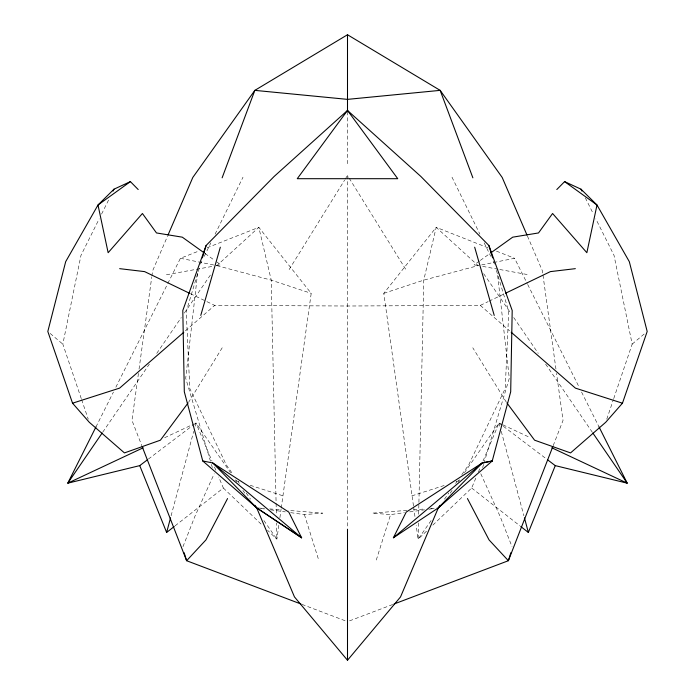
<?xml version="1.0" encoding="UTF-8"?>
<svg xmlns="http://www.w3.org/2000/svg" width="695" height="695" viewBox="0 0 695 695"><rect width="100%" height="100%" fill="white"/><g stroke="black" fill="none" stroke-linecap="round" stroke-linejoin="round"><path stroke-width="0.52" stroke-dasharray="3.48 2.61" d="M418.468 522.944L418.112 539.198L427.425 530.302M418.659 514.274L418.894 503.432M418.92 502.346L423.75 280.146L436.199 227.335L490.461 248.775M197.597 273.204L185.704 378.288L211.115 463.383M138.453 373.389L131.963 420.397L141.797 445.634M139.043 369.123L151.719 277.253M151.866 276.184L152.605 270.841L167.573 236.065M278.834 525.246L276.888 539.198L267.575 530.302M279.885 517.723L281.084 509.14M281.232 508.062L311.204 293.342L258.801 227.335L204.538 248.775M81.28 398.626L62.828 344.129L80.985 255.343L99.177 218.899M171.1 515.786L193.723 431.36M195.121 426.148L195.955 423.02L230.549 472.687M482.651 467.535L483.581 464.416M483.885 463.383L509.296 378.288L497.403 273.204M199.283 268.166L186.243 311.464L189.796 388.566L226.379 465.016L233.19 474.642M376.29 560.04L390.607 514.587L404.377 512.649M606.761 419.189L613.372 399.651M613.72 398.626L632.172 344.129L614.015 255.343L595.824 218.899M553.203 445.634L563.037 420.397L556.547 373.389M182.976 546.696L194.895 516.385L214.208 473.755M432.855 525.107L471.653 488.02L476.292 477.022M478.395 472.027L480.506 467.023M483.034 461.02L499.045 423.02L501.981 424.393M200.447 264.091L201.871 261.19M204.234 256.359L210.854 242.842M215.111 234.154L243.007 177.182M101.566 214.103L109.706 197.797M95.945 426.956L113.424 392.058M115.848 387.211L167.313 284.472M167.799 283.499L180.422 258.297L198.509 251.156M222.218 347.769L188.745 402.04M289.129 269.573L344.642 180.057M345.215 179.136L347.5 175.444L348.647 177.295M102.747 432.142L149.373 364.102M156.74 353.364L181.273 317.554M184.34 313.08L211.332 273.691M431.091 520.572L418.112 539.198L416.166 525.246M450.238 493.085L452.089 490.418M458.266 481.548L459.508 479.776M464.451 472.687L499.045 423.02L502.502 425.635M444.479 499.14L448.814 493.016M455.616 483.39L456.858 481.644M461.81 474.642L468.621 465.016L505.204 388.566L508.757 311.464L495.717 268.166M413.473 505.917L383.796 293.342L436.199 227.335L478.143 265.629L514.578 258.297L527.201 283.499M180.422 258.297L216.857 265.629L258.801 227.335L271.25 280.146L276.08 502.346M185.426 330.846L214.686 305.392L347.5 306.009L480.315 305.392L488.099 301.639M632.172 344.129L644.812 333.47M175.097 525.828L223.347 488.02L218.708 477.022M148.383 459.065L193.366 424.984M194.226 424.332L195.955 423.02L211.966 461.02M479.385 261.077L474.12 264.847L478.395 265.629M480.262 260.443L489.905 253.527M489.072 301.17L504.648 293.664M164.646 437.711L194.001 423.933M349.524 620.87L393.031 604.389M383.796 293.342L423.75 280.146L478.143 265.629M411.831 495.874L444.765 485.31M456.085 481.678L459.178 480.688M166.418 274.76L195.252 269.512M196.32 269.321L212.331 266.402M216.605 265.629L220.88 264.847L215.615 261.077M409.676 511.902L424.515 509.817M428.754 509.226L434.054 508.479M406.914 510.382L372.285 513.145L390.607 514.587M413.403 509.869L425.305 508.922M430.718 508.488L437.207 507.976M290.623 512.649L304.393 514.587L322.715 513.145L288.086 510.382M257.793 507.976L264.282 508.488M269.695 508.922L281.597 509.869M260.946 508.479L266.246 509.226M270.485 509.817L285.324 511.902M482.669 266.402L498.68 269.321M499.748 269.512L528.582 274.76M216.857 265.629L271.25 280.146L311.204 293.342M235.822 480.688L238.915 481.678M250.235 485.31L283.169 495.874M301.969 604.389L346.492 621.252M496.491 251.156L514.578 258.297M502.954 424.854L530.355 437.711M190.352 293.664L205.928 301.17M206.901 301.639L214.686 305.392M205.095 253.527L214.738 260.443M503.362 426.296L546.618 459.065M471.653 488.02L519.903 525.828M50.188 333.47L62.828 344.129M480.315 305.392L509.574 330.846M223.347 488.02L262.145 525.107M506.255 402.04L472.782 347.769M238.142 481.644L239.384 483.39M246.186 493.016L250.521 499.14M235.492 479.776L236.734 481.548M242.911 490.418L244.762 493.085M263.909 520.572L276.888 539.198L276.532 522.944M483.668 273.691L510.66 313.08M513.727 317.554L538.26 353.364M545.627 364.102L592.253 432.142M349.22 178.215L405.871 269.573M527.687 284.472L579.152 387.211M581.576 392.058L599.055 426.956M585.294 197.797L593.434 214.103M451.993 177.182L479.889 234.154M484.146 242.842L490.766 256.359M493.129 261.19L494.553 264.091M480.792 473.755L500.105 516.385L512.024 546.696M527.427 236.065L542.395 270.841L542.838 274.047M214.494 467.023L216.605 472.027M81.628 399.651L88.239 419.189M304.393 514.587L318.71 560.04M211.419 464.416L212.349 467.535M499.045 423.02L499.879 426.148M501.277 431.36L523.9 515.786M413.621 506.994L415.115 517.723M542.986 275.116L555.957 369.123M276.106 503.432L276.341 514.274M347.5 111.521L347.5 165.288M347.5 175.444L347.5 527.748"/><path stroke-width="1.04" d="M174.254 526.497L166.635 532.466L170.544 517.871M200.768 315.417L220.324 247.203M202.384 257.862L206.111 245.491L274.16 176.443L347.5 110.444L420.84 176.443L488.889 245.491L512.198 310.5L510.695 391.772L492.242 460.959L438.293 507.889L393.396 537.774L406.21 512.102L482.252 462.957L492.242 460.959L482.252 462.957L393.396 537.774M510.868 552.707L508.375 560.717L394.039 604.007M506.898 402.909L534.577 440.178L570.56 452.914L605.719 422.273L622.459 403.196L647.184 331.472L629.314 261.659L596.996 204.999L580.985 189.17L564.609 181.621L556.799 189.535M206.111 245.491L182.802 310.5L184.305 391.772L202.758 460.959L256.707 507.889L301.604 537.774L288.79 512.102L212.748 462.957L202.758 460.959M222.122 177.833L254.839 90.367L347.5 34.75L440.161 90.367L502.19 177.451L527.001 235.075M552.812 446.642L508.375 560.717L489.045 539.893L467.44 498.55M520.746 526.497L528.365 532.466L555.262 465.624L547.478 459.725M440.144 505.265L438.293 507.889L400.537 596.909L347.5 660.25L294.463 596.909L256.707 507.889L254.857 505.265M167.999 235.075L192.81 177.451L254.839 90.367L347.5 99.368L440.161 90.367L472.878 177.833M113.059 191.082L114.015 189.17L130.391 181.621L138.201 189.535M95.945 426.956L67.78 483.173L139.738 465.624L147.522 459.725M227.56 498.55L205.955 539.893L186.625 560.717L300.961 604.007M102.139 433.037L67.78 483.173L143.127 447.815M188.102 402.909L160.423 440.178L124.44 452.914L89.281 422.273L72.541 403.196L47.816 331.472L65.686 261.659L98.004 204.999L114.015 189.17M438.284 507.889L482.252 462.957M183.801 332.262L119.601 388.123L72.541 403.196M130.391 181.621L98.004 204.999L108.142 252.711L142.423 213.495L156.488 232.947L182.299 237.169L204.217 252.893M490.783 252.893L512.702 237.169L538.512 232.947L552.577 213.495L586.858 252.711L596.996 204.999L564.609 181.621M505.621 293.194L550.388 271.615L575.347 268.661M119.653 268.661L144.612 271.615L189.379 293.194M555.262 465.624L627.22 483.173L599.055 426.956M622.459 403.196L575.399 388.123L511.199 332.262M551.873 447.815L627.22 483.173L592.861 433.037M580.985 189.17L581.941 191.082M139.738 465.624L166.635 532.466M142.188 446.642L186.625 560.717L184.132 552.707M488.889 245.491L492.616 257.862M474.676 247.203L494.232 315.417M524.456 517.871L528.365 532.466M347.5 34.75L347.5 111.148M347.5 529.182L347.5 660.25M347.5 110.444L297.26 178.693L397.74 178.693L347.5 110.444M301.604 537.765L256.707 507.889L212.748 462.957L301.604 537.774"/></g></svg>
